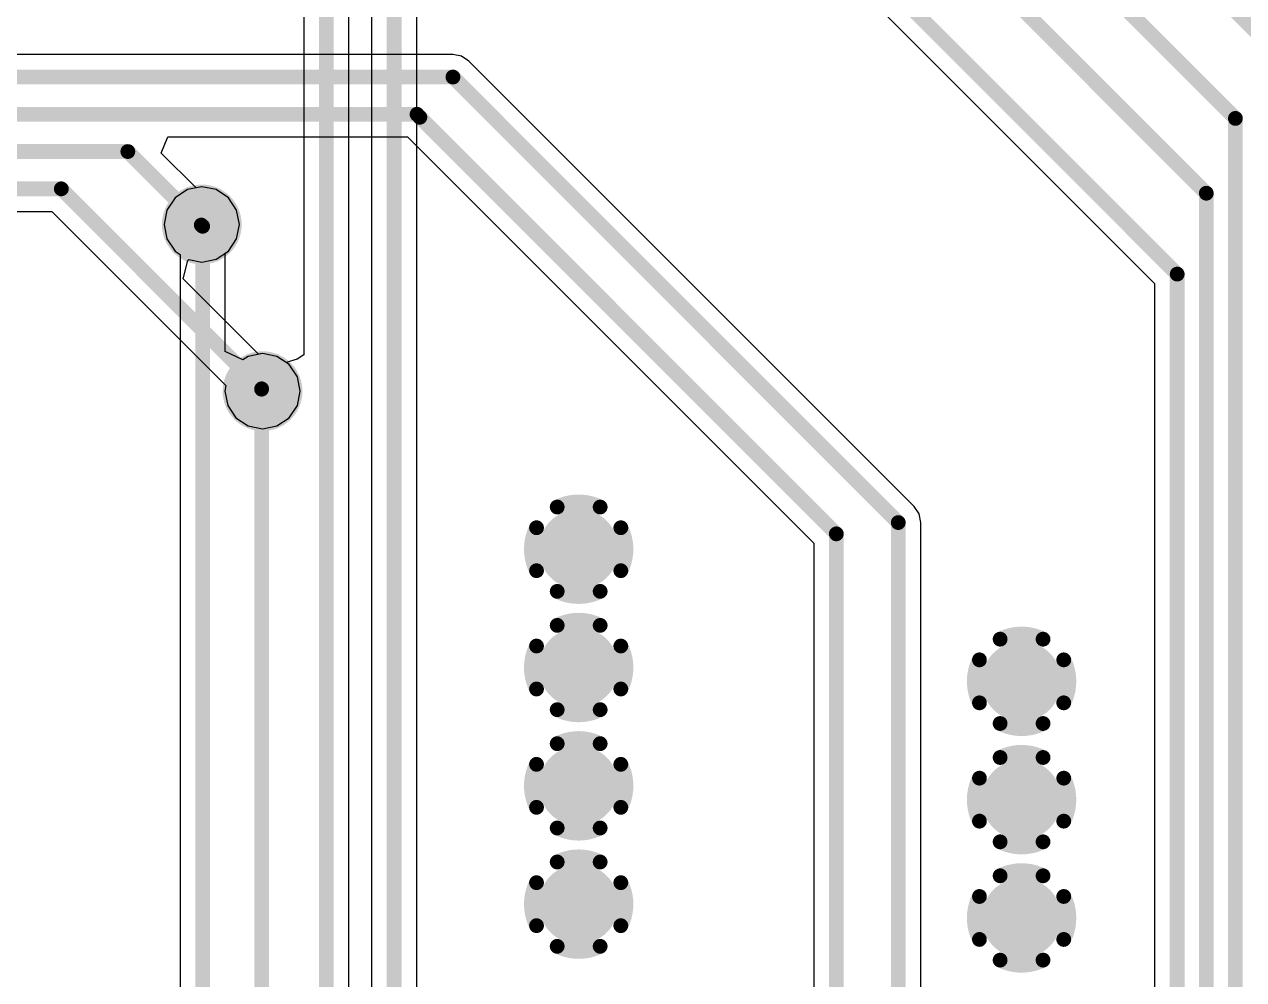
# Model space of a CAD drawing. Header units: millimetres. Extents: x 6.83 to 16.18, y 4.59 to 12.3.
# Drawn here: x 12.86 to 13.684, y 7.252 to 7.898 of the extents above; entities that cross this region are included whole.
import ezdxf

# ---------------------------------------------------------------- set-up
doc = ezdxf.new("R2010")
doc.units = ezdxf.units.MM
doc.header["$MEASUREMENT"] = 0
for name, color, linetype in [('BottomLayer', 5, 'Continuous'), ('BottomSolder', 6, 'Continuous'), ('InternalPlane1', 76, 'Continuous'), ('InternalPlane2', 16, 'Continuous'), ('MultiLayer', 9, 'Continuous'), ('TopLayer', 1, 'Continuous'), ('TopSolder', 216, 'Continuous'), ('ViaHoleLayer', 16, 'Continuous')]:
    doc.layers.add(name, color=color, linetype=linetype)

msp = doc.modelspace()

# ---------------------------------------------------------------- linework, layer by layer
at = {"layer": 'BottomLayer'}
for p, q in [((13.04849, 8.88554), (13.04849, 7.67448)), ((13.07908, 6.5395), (13.07908, 8.88087)), ((13.09438, 8.7329), (13.09438, 6.53683)), ((13.12497, 6.53247), (13.12497, 8.72657)), ((12.96982, 7.78614), (12.96155, 7.78061)), ((12.97957, 7.78808), (12.96982, 7.78614)), ((12.98933, 7.78614), (12.97957, 7.78808)), ((12.9976, 7.78061), (12.98933, 7.78614)), ((12.96155, 7.78061), (12.95602, 7.77234)), ((13.00312, 7.77234), (12.9976, 7.78061)), ((12.95602, 7.77234), (12.95408, 7.76259)), ((13.00506, 7.76259), (13.00312, 7.77234)), ((12.95408, 7.76259), (12.95602, 7.75283)), ((13.00312, 7.75283), (13.00506, 7.76259)), ((12.95602, 7.75283), (12.96155, 7.74456)), ((12.9976, 7.74456), (13.00312, 7.75283)), ((12.96155, 7.74456), (12.96484, 7.74236)), ((12.99543, 7.74312), (12.9976, 7.74456)), ((12.96484, 7.74236), (12.96484, 6.89225)), ((12.99543, 7.67674), (12.99543, 7.74312)), ((13.00724, 7.67097), (12.99543, 7.67674)), ((13.01092, 7.67343), (13.00724, 7.67097)), ((13.02067, 7.67537), (13.01092, 7.67343)), ((13.03043, 7.67343), (13.02067, 7.67537)), ((13.03668, 7.66925), (13.03043, 7.67343)), ((13.04411, 7.67154), (13.03668, 7.66925)), ((13.04849, 7.67448), (13.04411, 7.67154))]:
    msp.add_line(p, q, dxfattribs=at)
at = {"layer": 'BottomLayer', "const_width": 0.01}
for points in [[(13.06378, 6.46029), (13.06378, 8.88665)], [(13.10967, 6.5113), (13.10967, 8.7329)], [(12.98014, 5.99926), (12.98014, 7.76137)], [(13.02004, 6.01985), (13.02004, 7.65146)]]:
    msp.add_lwpolyline(points, dxfattribs=at)
at = {"layer": 'BottomLayer'}
for points, const_width in [([(12.97207, 7.76259, 1), (12.98707, 7.76259, 1)], 0.015), ([(12.97764, 7.76137, 1), (12.98264, 7.76137, 1)], 0.005), ([(13.01317, 7.64988, 1), (13.02817, 7.64988, 1)], 0.015), ([(13.01754, 7.65146, 1), (13.02254, 7.65146, 1)], 0.005), ([(13.22702, 7.54301, 1), (13.24202, 7.54301, 1)], 0.015), ([(13.22702, 7.46301, 1), (13.24202, 7.46301, 1)], 0.015), ([(13.52663, 7.45367, 1), (13.54163, 7.45367, 1)], 0.015), ([(13.22702, 7.38301, 1), (13.24202, 7.38301, 1)], 0.015), ([(13.52663, 7.37367, 1), (13.54163, 7.37367, 1)], 0.015), ([(13.22702, 7.30301, 1), (13.24202, 7.30301, 1)], 0.015), ([(13.52663, 7.29367, 1), (13.54163, 7.29367, 1)], 0.015)]:
    msp.add_lwpolyline(points, format="xyb", close=True, dxfattribs=dict(at, const_width=const_width))
at = {"layer": 'BottomSolder', "const_width": 0.019}
for points in [[(12.97007, 7.76259, 1), (12.98907, 7.76259, 1)], [(13.01117, 7.64988, 1), (13.03017, 7.64988, 1)], [(13.22502, 7.54301, 1), (13.24402, 7.54301, 1)], [(13.22502, 7.46301, 1), (13.24402, 7.46301, 1)], [(13.52463, 7.45367, 1), (13.54363, 7.45367, 1)], [(13.22502, 7.38301, 1), (13.24402, 7.38301, 1)], [(13.52463, 7.37367, 1), (13.54363, 7.37367, 1)], [(13.22502, 7.30301, 1), (13.24402, 7.30301, 1)], [(13.52463, 7.29367, 1), (13.54363, 7.29367, 1)]]:
    msp.add_lwpolyline(points, format="xyb", close=True, dxfattribs=at)
at = {"layer": 'InternalPlane1'}
for points, const_width in [([(12.96607, 7.76259, 1), (12.99307, 7.76259, 1)], 0.027), ([(13.00717, 7.64988, 1), (13.03417, 7.64988, 1)], 0.027), ([(13.21749, 7.57152, 1), (13.22249, 7.57152, 1)], 0.005), ([(13.24655, 7.57152, 1), (13.25155, 7.57152, 1)], 0.005), ([(13.20351, 7.55754, 1), (13.20851, 7.55754, 1)], 0.005), ([(13.26053, 7.55754, 1), (13.26553, 7.55754, 1)], 0.005), ([(13.20351, 7.52848, 1), (13.20851, 7.52848, 1)], 0.005), ([(13.26053, 7.52848, 1), (13.26553, 7.52848, 1)], 0.005), ([(13.21749, 7.5145, 1), (13.22249, 7.5145, 1)], 0.005), ([(13.24655, 7.5145, 1), (13.25155, 7.5145, 1)], 0.005), ([(13.21749, 7.49152, 1), (13.22249, 7.49152, 1)], 0.005), ([(13.24655, 7.49152, 1), (13.25155, 7.49152, 1)], 0.005), ([(13.20351, 7.47754, 1), (13.20851, 7.47754, 1)], 0.005), ([(13.26053, 7.47754, 1), (13.26553, 7.47754, 1)], 0.005), ([(13.51711, 7.48218, 1), (13.52211, 7.48218, 1)], 0.005), ([(13.54616, 7.48218, 1), (13.55116, 7.48218, 1)], 0.005), ([(13.50312, 7.4682, 1), (13.50812, 7.4682, 1)], 0.005), ([(13.56015, 7.4682, 1), (13.56515, 7.4682, 1)], 0.005), ([(13.20351, 7.44848, 1), (13.20851, 7.44848, 1)], 0.005), ([(13.26053, 7.44848, 1), (13.26553, 7.44848, 1)], 0.005), ([(13.21749, 7.4345, 1), (13.22249, 7.4345, 1)], 0.005), ([(13.24655, 7.4345, 1), (13.25155, 7.4345, 1)], 0.005), ([(13.50312, 7.43914, 1), (13.50812, 7.43914, 1)], 0.005), ([(13.56015, 7.43914, 1), (13.56515, 7.43914, 1)], 0.005), ([(13.51711, 7.42516, 1), (13.52211, 7.42516, 1)], 0.005), ([(13.54616, 7.42516, 1), (13.55116, 7.42516, 1)], 0.005), ([(13.21749, 7.41152, 1), (13.22249, 7.41152, 1)], 0.005), ([(13.24655, 7.41152, 1), (13.25155, 7.41152, 1)], 0.005), ([(13.51711, 7.40218, 1), (13.52211, 7.40218, 1)], 0.005), ([(13.54616, 7.40218, 1), (13.55116, 7.40218, 1)], 0.005), ([(13.20351, 7.39754, 1), (13.20851, 7.39754, 1)], 0.005), ([(13.26053, 7.39754, 1), (13.26553, 7.39754, 1)], 0.005), ([(13.50312, 7.3882, 1), (13.50812, 7.3882, 1)], 0.005), ([(13.56015, 7.3882, 1), (13.56515, 7.3882, 1)], 0.005), ([(13.20351, 7.36848, 1), (13.20851, 7.36848, 1)], 0.005), ([(13.26053, 7.36848, 1), (13.26553, 7.36848, 1)], 0.005), ([(13.21749, 7.3545, 1), (13.22249, 7.3545, 1)], 0.005), ([(13.24655, 7.3545, 1), (13.25155, 7.3545, 1)], 0.005), ([(13.50312, 7.35914, 1), (13.50812, 7.35914, 1)], 0.005), ([(13.56015, 7.35914, 1), (13.56515, 7.35914, 1)], 0.005), ([(13.51711, 7.34516, 1), (13.52211, 7.34516, 1)], 0.005), ([(13.54616, 7.34516, 1), (13.55116, 7.34516, 1)], 0.005), ([(13.21749, 7.33152, 1), (13.22249, 7.33152, 1)], 0.005), ([(13.24655, 7.33152, 1), (13.25155, 7.33152, 1)], 0.005), ([(13.51711, 7.32218, 1), (13.52211, 7.32218, 1)], 0.005), ([(13.54616, 7.32218, 1), (13.55116, 7.32218, 1)], 0.005), ([(13.20351, 7.31754, 1), (13.20851, 7.31754, 1)], 0.005), ([(13.26053, 7.31754, 1), (13.26553, 7.31754, 1)], 0.005), ([(13.50312, 7.3082, 1), (13.50812, 7.3082, 1)], 0.005), ([(13.56015, 7.3082, 1), (13.56515, 7.3082, 1)], 0.005), ([(13.20351, 7.28848, 1), (13.20851, 7.28848, 1)], 0.005), ([(13.26053, 7.28848, 1), (13.26553, 7.28848, 1)], 0.005), ([(13.50312, 7.27914, 1), (13.50812, 7.27914, 1)], 0.005), ([(13.56015, 7.27914, 1), (13.56515, 7.27914, 1)], 0.005), ([(13.21749, 7.2745, 1), (13.22249, 7.2745, 1)], 0.005), ([(13.24655, 7.2745, 1), (13.25155, 7.2745, 1)], 0.005), ([(13.51711, 7.26516, 1), (13.52211, 7.26516, 1)], 0.005), ([(13.54616, 7.26516, 1), (13.55116, 7.26516, 1)], 0.005)]:
    msp.add_lwpolyline(points, format="xyb", close=True, dxfattribs=dict(at, const_width=const_width))
at = {"layer": 'InternalPlane1', "const_width": 0.01}
for points in [[(13.21999, 7.57152, -0.240079), (13.24905, 7.57152)], [(13.20601, 7.52848, -0.240079), (13.20601, 7.55754)], [(13.26303, 7.55754, -0.240079), (13.26303, 7.52848)], [(13.24905, 7.5145, -0.240079), (13.21999, 7.5145)], [(13.21999, 7.49152, -0.240079), (13.24905, 7.49152)], [(13.51961, 7.48218, -0.240079), (13.54866, 7.48218)], [(13.20601, 7.44848, -0.240079), (13.20601, 7.47754)], [(13.26303, 7.47754, -0.240079), (13.26303, 7.44848)], [(13.50562, 7.43914, -0.240079), (13.50562, 7.4682)], [(13.56265, 7.4682, -0.240079), (13.56265, 7.43914)], [(13.24905, 7.4345, -0.240079), (13.21999, 7.4345)], [(13.54866, 7.42516, -0.240079), (13.51961, 7.42516)], [(13.21999, 7.41152, -0.240079), (13.24905, 7.41152)], [(13.51961, 7.40218, -0.240079), (13.54866, 7.40218)], [(13.20601, 7.36848, -0.240079), (13.20601, 7.39754)], [(13.26303, 7.39754, -0.240079), (13.26303, 7.36848)], [(13.50562, 7.35914, -0.240079), (13.50562, 7.3882)], [(13.56265, 7.3882, -0.240079), (13.56265, 7.35914)], [(13.24905, 7.3545, -0.240079), (13.21999, 7.3545)], [(13.54866, 7.34516, -0.240079), (13.51961, 7.34516)], [(13.21999, 7.33152, -0.240079), (13.24905, 7.33152)], [(13.51961, 7.32218, -0.240079), (13.54866, 7.32218)], [(13.20601, 7.28848, -0.240079), (13.20601, 7.31754)], [(13.26303, 7.31754, -0.240079), (13.26303, 7.28848)], [(13.50562, 7.27914, -0.240079), (13.50562, 7.3082)], [(13.56265, 7.3082, -0.240079), (13.56265, 7.27914)], [(13.24905, 7.2745, -0.240079), (13.21999, 7.2745)], [(13.54866, 7.26516, -0.240079), (13.51961, 7.26516)]]:
    msp.add_lwpolyline(points, format="xyb", dxfattribs=at)
at = {"layer": 'InternalPlane2', "const_width": 0.027}
for points in [[(12.96607, 7.76259, 1), (12.99307, 7.76259, 1)], [(13.00717, 7.64988, 1), (13.03417, 7.64988, 1)], [(13.22102, 7.54301, 1), (13.24802, 7.54301, 1)], [(13.22102, 7.46301, 1), (13.24802, 7.46301, 1)], [(13.52063, 7.45367, 1), (13.54763, 7.45367, 1)], [(13.22102, 7.38301, 1), (13.24802, 7.38301, 1)], [(13.52063, 7.37367, 1), (13.54763, 7.37367, 1)], [(13.22102, 7.30301, 1), (13.24802, 7.30301, 1)], [(13.52063, 7.29367, 1), (13.54763, 7.29367, 1)]]:
    msp.add_lwpolyline(points, format="xyb", close=True, dxfattribs=at)
at = {"layer": 'MultiLayer', "const_width": 0.015}
for points in [[(12.97207, 7.76259, 1), (12.98707, 7.76259, 1)], [(13.01317, 7.64988, 1), (13.02817, 7.64988, 1)], [(13.22702, 7.54301, 1), (13.24202, 7.54301, 1)], [(13.22702, 7.46301, 1), (13.24202, 7.46301, 1)], [(13.52663, 7.45367, 1), (13.54163, 7.45367, 1)], [(13.22702, 7.38301, 1), (13.24202, 7.38301, 1)], [(13.52663, 7.37367, 1), (13.54163, 7.37367, 1)], [(13.22702, 7.30301, 1), (13.24202, 7.30301, 1)], [(13.52663, 7.29367, 1), (13.54163, 7.29367, 1)]]:
    msp.add_lwpolyline(points, format="xyb", close=True, dxfattribs=at)
at = {"layer": 'TopLayer'}
for p, q in [((13.12106, 8.22575), (13.6241, 7.72271)), ((13.14946, 7.87759), (12.3627, 7.87759)), ((13.15531, 7.87642), (13.14946, 7.87759)), ((13.16027, 7.87311), (13.15531, 7.87642)), ((13.46153, 7.57185), (13.16027, 7.87311)), ((12.95217, 7.81089), (12.95669, 7.8218)), ((12.95669, 7.8218), (13.11876, 7.8218)), ((13.11876, 7.8218), (13.3935, 7.54706)), ((12.97575, 7.78732), (12.95217, 7.81089)), ((12.97957, 7.78808), (12.97575, 7.78732)), ((12.98933, 7.78614), (12.97957, 7.78808)), ((12.9976, 7.78061), (12.98933, 7.78614)), ((13.00312, 7.77234), (12.9976, 7.78061)), ((12.43423, 7.77141), (12.8782, 7.77141)), ((12.8782, 7.77141), (12.99594, 7.65367)), ((13.00506, 7.76259), (13.00312, 7.77234)), ((13.00312, 7.75283), (13.00506, 7.76259)), ((12.9976, 7.74456), (13.00312, 7.75283)), ((12.98933, 7.73904), (12.9976, 7.74456)), ((12.967, 7.72587), (12.97002, 7.73833)), ((12.97002, 7.73833), (12.97072, 7.73886)), ((12.97072, 7.73886), (12.97957, 7.7371)), ((12.97957, 7.7371), (12.98933, 7.73904)), ((13.01803, 7.67484), (12.967, 7.72587)), ((13.6241, 7.72271), (13.6241, 6.97677)), ((13.02067, 7.67537), (13.01803, 7.67484)), ((13.03043, 7.67343), (13.02067, 7.67537)), ((13.0387, 7.6679), (13.03043, 7.67343)), ((13.04422, 7.65963), (13.0387, 7.6679)), ((13.04616, 7.64988), (13.04422, 7.65963)), ((12.99594, 7.65367), (12.99518, 7.64988)), ((12.99518, 7.64988), (12.99712, 7.64012)), ((13.04422, 7.64012), (13.04616, 7.64988)), ((12.99712, 7.64012), (13.00265, 7.63185)), ((13.0387, 7.63185), (13.04422, 7.64012)), ((13.00265, 7.63185), (13.01092, 7.62633)), ((13.03043, 7.62633), (13.0387, 7.63185)), ((13.01092, 7.62633), (13.02067, 7.62439)), ((13.02067, 7.62439), (13.03043, 7.62633)), ((13.46485, 7.56688), (13.46153, 7.57185)), ((13.46601, 7.56103), (13.46485, 7.56688)), ((13.46601, 7.06318), (13.46601, 7.56103)), ((13.3935, 7.54706), (13.3935, 7.06249))]:
    msp.add_line(p, q, dxfattribs=at)
at = {"layer": 'TopLayer', "const_width": 0.01}
for points in [[(13.24241, 8.34315), (13.69845, 7.8871)], [(13.20348, 8.3096), (13.67877, 7.83431)], [(13.16689, 8.27592), (13.65908, 7.78373)], [(13.12739, 8.24105), (13.6394, 7.72904)], [(12.2246, 7.86229), (13.14946, 7.86229)], [(13.14946, 7.86229), (13.45072, 7.56103)], [(12.22514, 7.8371), (13.12518, 7.8371)], [(13.12708, 7.83511), (13.4088, 7.5534)], [(13.67877, 6.85525), (13.67877, 7.83431)], [(12.22243, 7.8119), (12.92954, 7.8119)], [(12.92954, 7.8119), (12.97923, 7.76221)], [(12.22406, 7.7867), (12.88454, 7.7867)], [(12.88454, 7.7867), (13.02001, 7.65124)], [(13.65908, 6.85525), (13.65908, 7.78373)], [(13.6394, 6.85525), (13.6394, 7.72904)], [(13.45072, 7.05685), (13.45072, 7.56103)], [(13.4088, 7.06249), (13.4088, 7.5534)]]:
    msp.add_lwpolyline(points, dxfattribs=at)
at = {"layer": 'TopLayer'}
for points, const_width in [([(13.14696, 7.86229, 1), (13.15196, 7.86229, 1)], 0.005), ([(13.14696, 7.86229, 1), (13.15196, 7.86229, 1)], 0.005), ([(13.12268, 7.8371, 1), (13.12768, 7.8371, 1)], 0.005), ([(13.12458, 7.83511, 1), (13.12958, 7.83511, 1)], 0.005), ([(13.67627, 7.83431, 1), (13.68127, 7.83431, 1)], 0.005), ([(13.67627, 7.83431, 1), (13.68127, 7.83431, 1)], 0.005), ([(12.92704, 7.8119, 1), (12.93204, 7.8119, 1)], 0.005), ([(12.92704, 7.8119, 1), (12.93204, 7.8119, 1)], 0.005), ([(12.88204, 7.7867, 1), (12.88704, 7.7867, 1)], 0.005), ([(12.88204, 7.7867, 1), (12.88704, 7.7867, 1)], 0.005), ([(13.65658, 7.78373, 1), (13.66158, 7.78373, 1)], 0.005), ([(13.65658, 7.78373, 1), (13.66158, 7.78373, 1)], 0.005), ([(12.97207, 7.76259, 1), (12.98707, 7.76259, 1)], 0.015), ([(12.97673, 7.76221, 1), (12.98173, 7.76221, 1)], 0.005), ([(13.6369, 7.72904, 1), (13.6419, 7.72904, 1)], 0.005), ([(13.6369, 7.72904, 1), (13.6419, 7.72904, 1)], 0.005), ([(13.01317, 7.64988, 1), (13.02817, 7.64988, 1)], 0.015), ([(13.01751, 7.65124, 1), (13.02251, 7.65124, 1)], 0.005), ([(13.44822, 7.56103, 1), (13.45322, 7.56103, 1)], 0.005), ([(13.44822, 7.56103, 1), (13.45322, 7.56103, 1)], 0.005), ([(13.22702, 7.54301, 1), (13.24202, 7.54301, 1)], 0.015), ([(13.4063, 7.5534, 1), (13.4113, 7.5534, 1)], 0.005), ([(13.4063, 7.5534, 1), (13.4113, 7.5534, 1)], 0.005), ([(13.22702, 7.46301, 1), (13.24202, 7.46301, 1)], 0.015), ([(13.52663, 7.45367, 1), (13.54163, 7.45367, 1)], 0.015), ([(13.22702, 7.38301, 1), (13.24202, 7.38301, 1)], 0.015), ([(13.52663, 7.37367, 1), (13.54163, 7.37367, 1)], 0.015), ([(13.22702, 7.30301, 1), (13.24202, 7.30301, 1)], 0.015), ([(13.52663, 7.29367, 1), (13.54163, 7.29367, 1)], 0.015)]:
    msp.add_lwpolyline(points, format="xyb", close=True, dxfattribs=dict(at, const_width=const_width))
at = {"layer": 'TopSolder', "const_width": 0.019}
for points in [[(12.97007, 7.76259, 1), (12.98907, 7.76259, 1)], [(13.01117, 7.64988, 1), (13.03017, 7.64988, 1)], [(13.22502, 7.54301, 1), (13.24402, 7.54301, 1)], [(13.22502, 7.46301, 1), (13.24402, 7.46301, 1)], [(13.52463, 7.45367, 1), (13.54363, 7.45367, 1)], [(13.22502, 7.38301, 1), (13.24402, 7.38301, 1)], [(13.52463, 7.37367, 1), (13.54363, 7.37367, 1)], [(13.22502, 7.30301, 1), (13.24402, 7.30301, 1)], [(13.52463, 7.29367, 1), (13.54363, 7.29367, 1)]]:
    msp.add_lwpolyline(points, format="xyb", close=True, dxfattribs=at)
at = {"layer": 'ViaHoleLayer', "const_width": 0.007}
for points in [[(12.97607, 7.76259, 1), (12.98307, 7.76259, 1)], [(13.01717, 7.64988, 1), (13.02417, 7.64988, 1)], [(13.23102, 7.54301, 1), (13.23802, 7.54301, 1)], [(13.23102, 7.46301, 1), (13.23802, 7.46301, 1)], [(13.53063, 7.45367, 1), (13.53763, 7.45367, 1)], [(13.23102, 7.38301, 1), (13.23802, 7.38301, 1)], [(13.53063, 7.37367, 1), (13.53763, 7.37367, 1)], [(13.23102, 7.30301, 1), (13.23802, 7.30301, 1)], [(13.53063, 7.29367, 1), (13.53763, 7.29367, 1)]]:
    msp.add_lwpolyline(points, format="xyb", close=True, dxfattribs=at)

doc.saveas('drawing.dxf')
